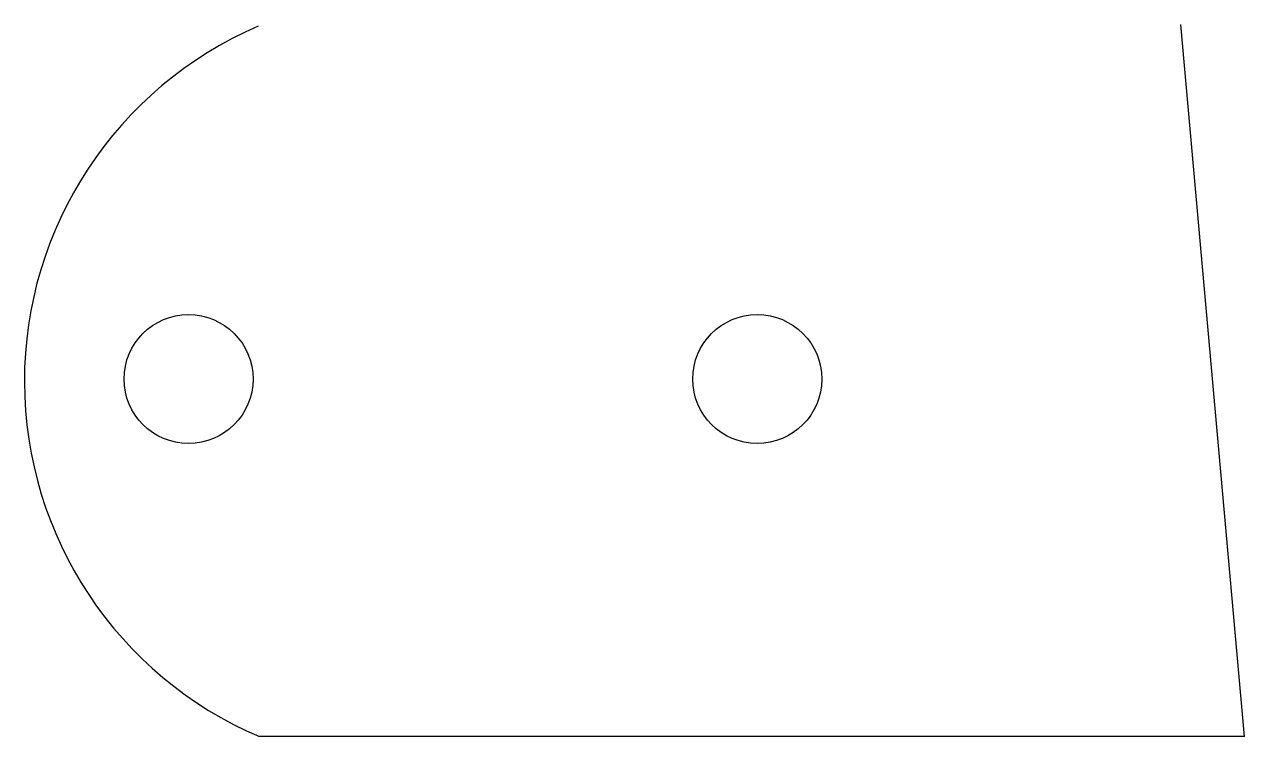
# Model space of a CAD drawing. Header units: millimetres. Extents: x -10.5 to -0.1, y -3.2 to 2.9.
import ezdxf

# ---------------------------------------------------------------- set-up
doc = ezdxf.new("R2010")
doc.units = ezdxf.units.MM

msp = doc.modelspace()

# ---------------------------------------------------------------- linework, layer by layer
at = {"color": 7, "linetype": 'Continuous'}
for q in [(-0.6, 2.904), (-8.456, -3.171)]:
    msp.add_line((-0.056, -3.171), q, dxfattribs=at)
for centre in [(-9.062, -0.121), (-4.212, -0.121)]:
    msp.add_circle(centre, 0.55, dxfattribs=at)
msp.add_arc((-7.167, -0.139), 3.295, 113.2571, 246.9725, dxfattribs=at)

doc.saveas('drawing.dxf')
